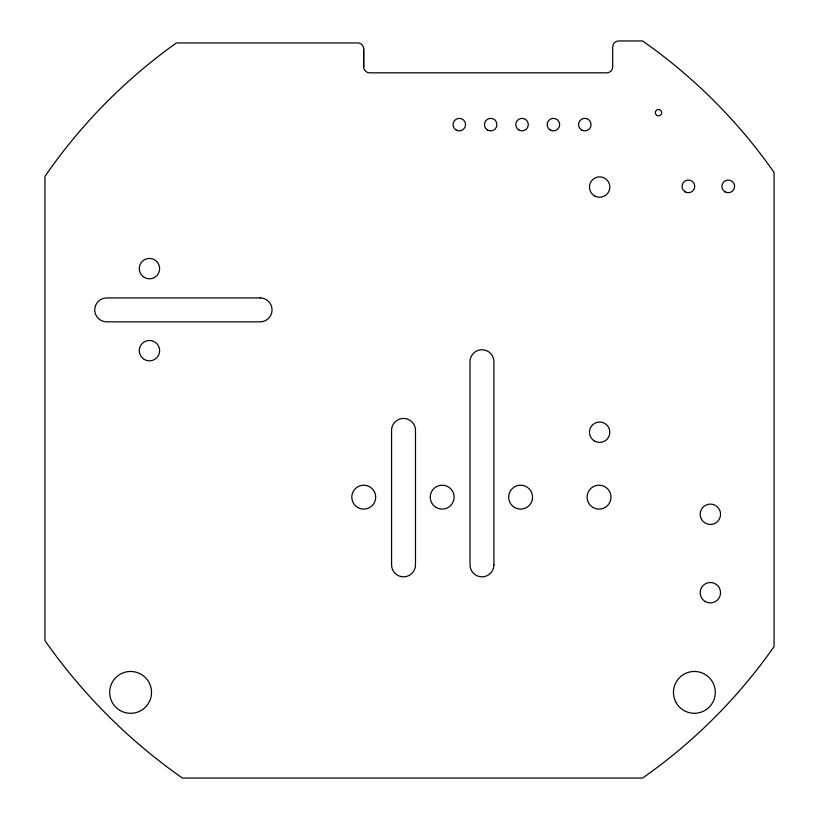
<?xml version="1.0" encoding="UTF-8"?>
<svg xmlns="http://www.w3.org/2000/svg" width="819" height="819" viewBox="0 0 819 819"><rect width="100%" height="100%" fill="white"/><g stroke="black" fill="none" stroke-linecap="round" stroke-linejoin="round"><path stroke-width="1.23" d="M363.677 66.851L363.677 48.915A5.979 5.979 0 0 0 357.708 42.946L176.413 42.946A539.475 539.475 0 0 0 44.932 176.413L44.932 640.591A559.746 559.746 0 0 0 182.391 778.05L642.587 778.05A535.401 535.401 0 0 0 774.068 646.57L774.068 172.43A535.401 535.401 0 0 0 642.587 40.95L618.673 40.95A5.979 5.979 0 0 0 612.704 46.929L612.704 66.851A5.979 5.979 0 0 1 606.725 72.83L369.656 72.83A5.979 5.979 0 0 1 363.677 66.851L363.677 48.915M391.574 429.422L391.574 564.885A11.957 11.957 0 0 0 403.521 576.842A11.957 11.957 0 0 0 415.479 564.885L415.479 431.418A11.998 11.998 0 0 0 404.525 418.468A11.998 11.998 0 0 0 391.574 429.422M260.084 297.942L106.695 297.942A11.957 11.957 0 0 0 94.738 309.889A11.957 11.957 0 0 0 106.695 321.847L260.084 321.847A11.957 11.957 0 0 0 272.041 309.889A11.957 11.957 0 0 0 260.084 297.942M493.908 564.885L493.908 361.691A11.957 11.957 0 0 0 481.951 349.733A11.957 11.957 0 0 0 470.004 361.691L470.004 564.885A11.957 11.957 0 0 0 481.951 576.842A11.957 11.957 0 0 0 493.908 564.885M357.77 507.504A11.957 11.957 0 0 0 375.696 497.153A11.957 11.957 0 0 0 357.77 486.803A11.957 11.957 0 0 0 357.77 507.504M725.061 191.892A6.368 6.368 0 0 0 734.612 186.374A6.368 6.368 0 0 0 725.061 180.866A6.368 6.368 0 0 0 725.061 191.892M685.216 191.892A6.368 6.368 0 0 0 694.768 186.374A6.368 6.368 0 0 0 685.216 180.866A6.368 6.368 0 0 0 685.216 191.892M144.359 277.446A10.197 10.197 0 0 0 159.644 268.622A10.197 10.197 0 0 0 144.359 259.787A10.197 10.197 0 0 0 144.359 277.446M550.286 130.057A6.276 6.276 0 0 0 559.694 124.621A6.276 6.276 0 0 0 550.286 119.185A6.276 6.276 0 0 0 550.286 130.057M676.259 702.845A20.925 20.925 0 0 0 712.499 702.845A20.925 20.925 0 0 0 694.379 671.457A20.925 20.925 0 0 0 676.259 702.845M656.93 115.428A3.184 3.184 0 0 0 661.701 112.664A3.184 3.184 0 0 0 656.93 109.91A3.184 3.184 0 0 0 656.93 115.428M701.535 519.369A10.197 10.197 0 0 0 719.195 519.369A10.197 10.197 0 0 0 710.36 504.074A10.197 10.197 0 0 0 701.535 519.369M436.199 507.504A11.957 11.957 0 0 0 454.125 497.153A11.957 11.957 0 0 0 436.199 486.803A11.957 11.957 0 0 0 436.199 507.504M120.137 710.513A20.925 20.925 0 0 0 151.525 692.383A20.925 20.925 0 0 0 120.137 674.262A20.925 20.925 0 0 0 120.137 710.513M705.261 601.535A10.197 10.197 0 0 0 720.556 592.7A10.197 10.197 0 0 0 705.261 583.875A10.197 10.197 0 0 0 705.261 601.535M514.629 507.504A11.957 11.957 0 0 0 532.555 497.153A11.957 11.957 0 0 0 514.629 486.803A11.957 11.957 0 0 0 514.629 507.504M593.058 507.504A11.957 11.957 0 0 0 610.994 497.153A11.957 11.957 0 0 0 593.058 486.803A11.957 11.957 0 0 0 593.058 507.504M456.163 130.057A6.276 6.276 0 0 0 465.581 124.621A6.276 6.276 0 0 0 456.163 119.185A6.276 6.276 0 0 0 456.163 130.057M487.54 130.057A6.276 6.276 0 0 0 496.949 124.621A6.276 6.276 0 0 0 487.54 119.185A6.276 6.276 0 0 0 487.54 130.057M518.908 130.057A6.276 6.276 0 0 0 528.327 124.621A6.276 6.276 0 0 0 518.908 119.185A6.276 6.276 0 0 0 518.908 130.057M581.654 130.057A6.276 6.276 0 0 0 591.072 124.621A6.276 6.276 0 0 0 581.654 119.185A6.276 6.276 0 0 0 581.654 130.057M594.553 441.062A10.197 10.197 0 0 0 609.848 432.227A10.197 10.197 0 0 0 594.553 423.403A10.197 10.197 0 0 0 594.553 441.062M144.359 359.49A10.197 10.197 0 0 0 159.644 350.665A10.197 10.197 0 0 0 144.359 341.83A10.197 10.197 0 0 0 144.359 359.49M594.553 195.884A10.197 10.197 0 0 0 609.848 187.049A10.197 10.197 0 0 0 594.553 178.225A10.197 10.197 0 0 0 594.553 195.884"/></g></svg>
